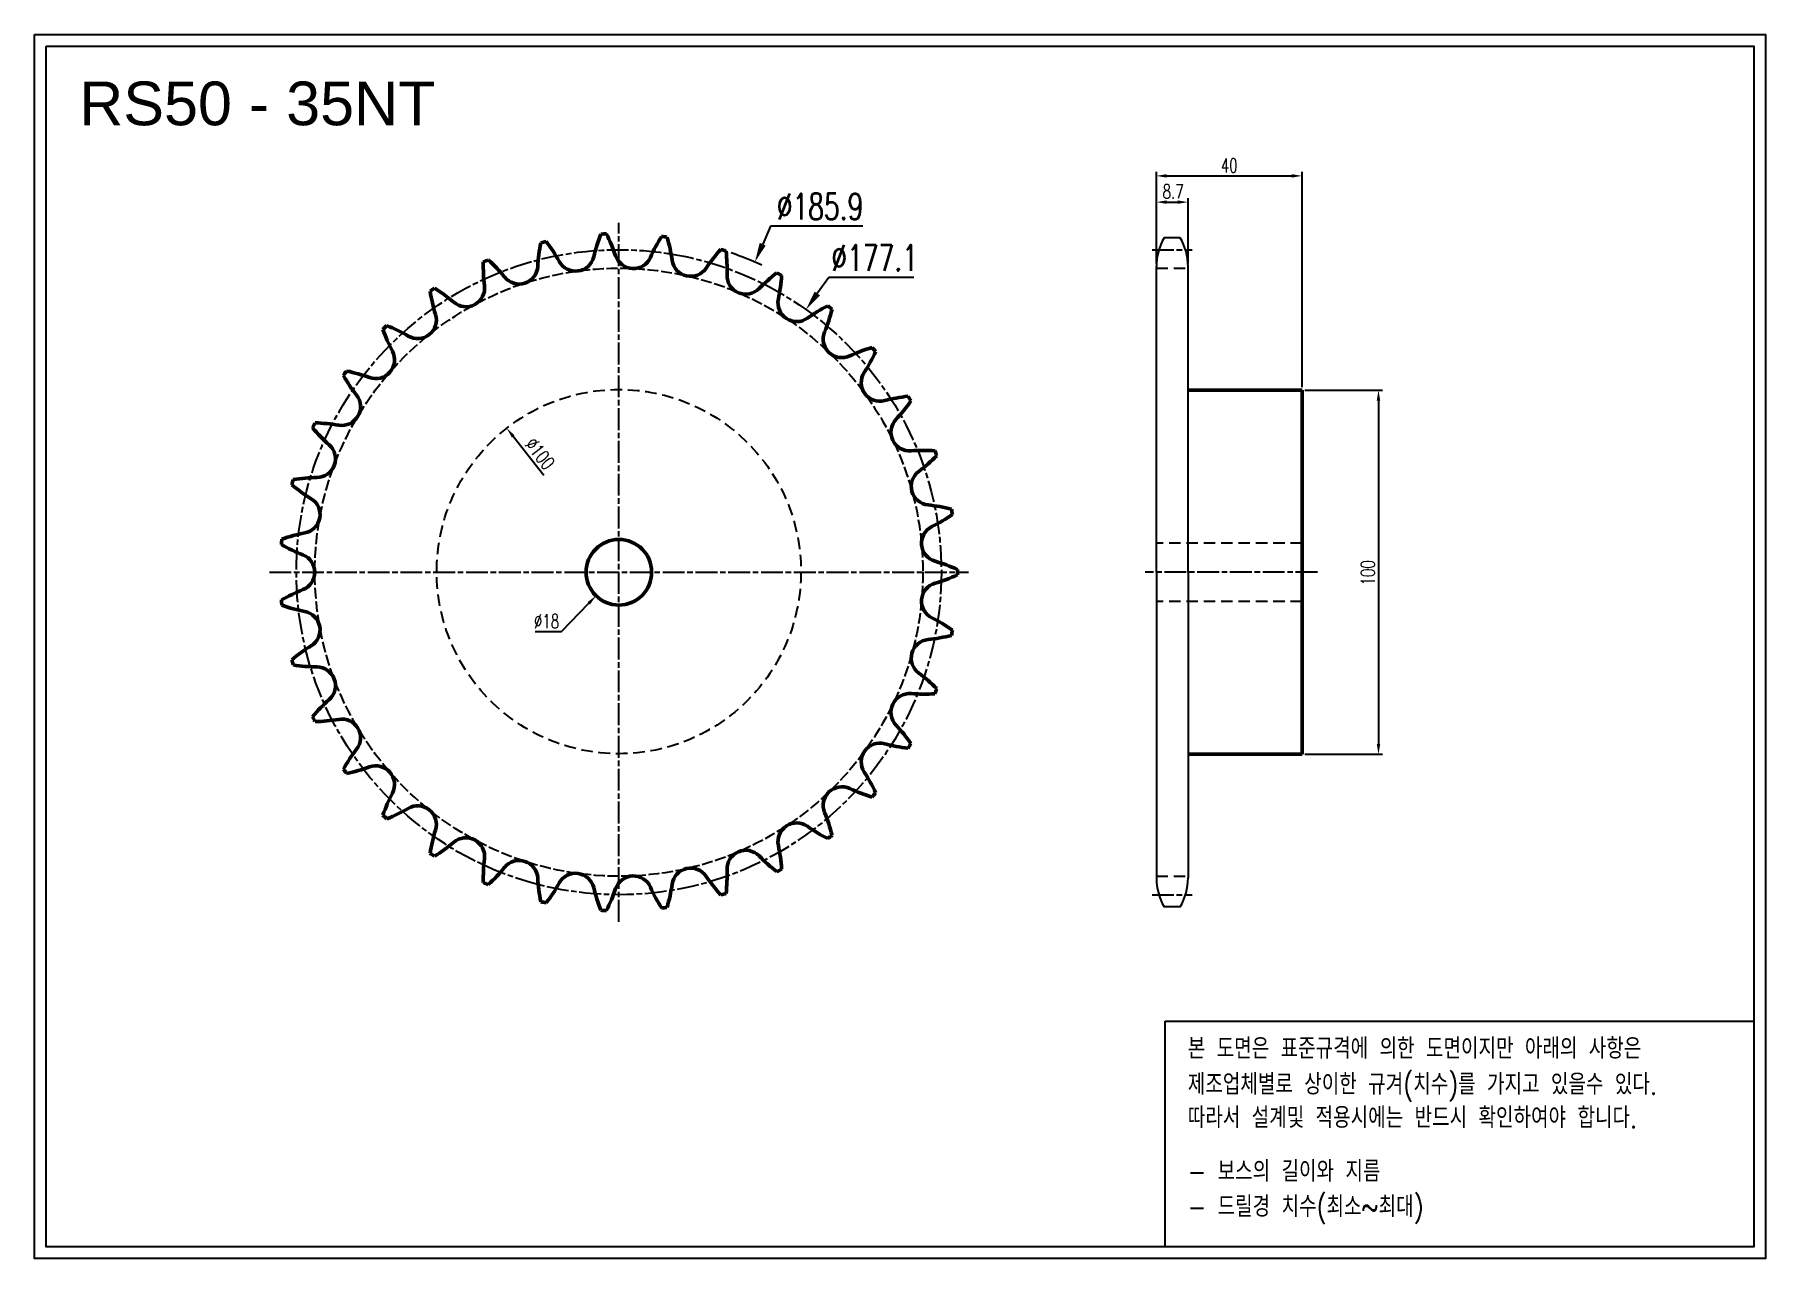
# Model space of a CAD drawing. Header units: millimetres. Extents: x 3288 to 3764, y 1098 to 1434.
import ezdxf

# ---------------------------------------------------------------- set-up
doc = ezdxf.new("R2010")
doc.units = ezdxf.units.MM
for name, pattern in [('AM_ISO02W050', [7.5, 6, -1.5]), ('AM_ISO02W050x2', [3.75, 3, -0.75]), ('AM_ISO08W050', [18, 12, -1.5, 3, -1.5]), ('AM_ISO08W050x2', [9, 6, -0.75, 1.5, -0.75]), ('HIDDEN', [9.525, 6.35, -3.175])]:
    doc.linetypes.add(name, pattern=pattern)
for name, color, linetype, lineweight in [('20', 7, 'Continuous', 50), ('21', 6, 'AM_ISO02W050', 25), ('22', 30, 'AM_ISO08W050', 25), ('VIS', 7, 'Continuous', 50)]:
    doc.layers.add(name, color=color, linetype=linetype, lineweight=lineweight)
doc.layers.add('HL', color=2, linetype='HIDDEN')
doc.layers.add('S-DIM', color=7, linetype='Continuous')
doc.styles.add('HAN', font='ROMANS.shx', dxfattribs={"width": 0.7, "bigfont": 'whgtxt.shx'})
doc.styles.add('HSG', font='SIMPLEX.shx', dxfattribs={"width": 0.7, "bigfont": 'HSG.shx'})
doc.styles.get("Standard").update_dxf_attribs({"font": 'arial.ttf'})
doc.dimstyles.new('APP16', dxfattribs={"dimscale": 3, "dimtxt": 2.4, "dimasz": 1.8, "dimexe": 0.7, "dimexo": 0.5, "dimgap": 0.6, "dimtad": 1, "dimtoh": 1, "dimdec": 1, "dimrnd": 0.01, "dimzin": 9, "dimdsep": 46, "dimtxsty": 'HSG', "dimcen": 0, "dimclrd": 1, "dimclre": 1, "dimclrt": 256, "dimazin": 2, "dimtp": 1, "dimtm": 1, "dimtfac": 0.5, "dimtdec": 1, "dimtofl": 0, "dimtmove": 0, "dimatfit": 3, "dimfxl": 0, "dimtvp": 1, "dimtolj": 2, "dimlwd": -1, "dimlwe": -1, "dimarcsym": 0})
doc.dimstyles.new('APP4', dxfattribs={"dimscale": 1.6, "dimtxt": 2.4, "dimasz": 1.8, "dimexe": 0.7, "dimexo": 0.5, "dimgap": 0.6, "dimtad": 1, "dimtoh": 1, "dimdec": 1, "dimrnd": 0.01, "dimzin": 9, "dimdsep": 46, "dimtxsty": 'HSG', "dimcen": 0, "dimclrd": 1, "dimclre": 1, "dimclrt": 256, "dimazin": 2, "dimtp": 1, "dimtm": 1, "dimtfac": 0.5, "dimtdec": 1, "dimtofl": 0, "dimtmove": 0, "dimatfit": 3, "dimfxl": 0, "dimtvp": 1, "dimtolj": 2, "dimlwd": -1, "dimlwe": -1, "dimarcsym": 0})

# ---------------------------------------------------------------- blocks, each defined once
blk = doc.blocks.new('*D1')
at = {"layer": 'Defpoints', "color": 0, "transparency": 16777216}
for p in [(3486.12, 1371.23), (3411.46, 1200.97)]:
    blk.add_point(p, dxfattribs=at)
at = {"layer": 'S-DIM', "color": 1, "transparency": 16777216}
for p, q in [((3490.46, 1381.12), (3488.29, 1376.17)), ((3515.78, 1381.12), (3490.46, 1381.12))]:
    blk.add_line(p, q, dxfattribs=at)
blk.add_arc((3448.79, 1286.1), 92.96, 65.0271, 70.6169, dxfattribs=at)
blk.add_solid([(3487.47, 1376.53), (3489.11, 1375.81), (3486.12, 1371.23)], dxfattribs=at)
at = {"layer": 'S-DIM', "transparency": 16777216, "insert": (3504.02, 1386.52), "char_height": 7.2, "attachment_point": 5, "style": 'HSG'}
blk.add_mtext('\\A2;∅185.9', dxfattribs=at)
blk = doc.blocks.new('*D2')
at = {"layer": 'Defpoints', "color": 0, "transparency": 16777216}
for p in [(3500.15, 1358.23), (3397.44, 1213.96)]:
    blk.add_point(p, dxfattribs=at)
at = {"layer": 'S-DIM', "color": 1, "transparency": 16777216}
for p, q in [((3506.41, 1367.03), (3503.28, 1362.63)), ((3529.81, 1367.03), (3506.41, 1367.03))]:
    blk.add_line(p, q, dxfattribs=at)
blk.add_solid([(3502.54, 1363.15), (3504.01, 1362.11), (3500.15, 1358.23)], dxfattribs=at)
at = {"layer": 'S-DIM', "transparency": 16777216, "insert": (3519.01, 1372.43), "char_height": 7.2, "attachment_point": 5, "style": 'HSG'}
blk.add_mtext('\\A2;∅177.1', dxfattribs=at)
blk = doc.blocks.new('*D3')
at = {"layer": 'Defpoints', "color": 0, "transparency": 16777216}
for p in [(3455.05, 1292.56), (3442.53, 1279.63)]:
    blk.add_point(p, dxfattribs=at)
at = {"layer": 'S-DIM', "color": 1, "transparency": 16777216}
for p, q in [((3433.03, 1269.82), (3440.53, 1277.56)), ((3425.8, 1269.82), (3433.03, 1269.82))]:
    blk.add_line(p, q, dxfattribs=at)
blk.add_solid([(3440.18, 1277.89), (3440.87, 1277.23), (3442.53, 1279.63)], dxfattribs=at)
at = {"layer": 'S-DIM', "transparency": 16777216, "insert": (3428.94, 1272.7), "char_height": 3.84, "attachment_point": 5, "style": 'HSG'}
blk.add_mtext('\\A2;∅18', dxfattribs=at)
blk = doc.blocks.new('*D4')
at = {"layer": 'Defpoints', "color": 0, "transparency": 16777216}
for p in [(3418, 1325.66), (3479.58, 1246.87)]:
    blk.add_point(p, dxfattribs=at)
at = {"layer": 'S-DIM', "color": 1, "transparency": 16777216}
blk.add_line((3428.17, 1312.65), (3419.77, 1323.39), dxfattribs=at)
blk.add_solid([(3420.15, 1323.69), (3419.4, 1323.1), (3418, 1325.66)], dxfattribs=at)
at = {"layer": 'S-DIM', "transparency": 16777216, "insert": (3427.13, 1318.66), "char_height": 3.84, "attachment_point": 5, "rotation": 308.0109, "style": 'HSG'}
blk.add_mtext('\\A2;∅100', dxfattribs=at)
blk = doc.blocks.new('*D5')
at = {"layer": 'Defpoints', "color": 0, "transparency": 16777216}
for p in [(3605.06, 1387.72), (3596.36, 1370.02), (3605.06, 1370.02)]:
    blk.add_point(p, dxfattribs=at)
at = {"layer": 'S-DIM', "color": 1, "transparency": 16777216}
for p, q in [((3596.36, 1370.82), (3596.36, 1388.84)), ((3599.24, 1387.72), (3602.18, 1387.72)), ((3605.06, 1370.82), (3605.06, 1388.84))]:
    blk.add_line(p, q, dxfattribs=at)
for points in [[(3599.24, 1388.2), (3599.24, 1387.24), (3596.36, 1387.72)], [(3602.18, 1388.2), (3602.18, 1387.24), (3605.06, 1387.72)]]:
    blk.add_solid(points, dxfattribs=at)
at = {"layer": 'S-DIM', "transparency": 16777216, "insert": (3600.97, 1390.6), "char_height": 3.84, "attachment_point": 5, "style": 'HSG'}
blk.add_mtext('\\A2;8.7', dxfattribs=at)
blk = doc.blocks.new('*D6')
at = {"layer": 'Defpoints', "color": 0, "transparency": 16777216}
for p in [(3636.36, 1394.92), (3596.36, 1370.02), (3636.36, 1336.1)]:
    blk.add_point(p, dxfattribs=at)
at = {"layer": 'S-DIM', "color": 1, "transparency": 16777216}
for p, q in [((3596.36, 1370.82), (3596.36, 1396.04)), ((3599.24, 1394.92), (3633.48, 1394.92)), ((3636.36, 1336.9), (3636.36, 1396.04))]:
    blk.add_line(p, q, dxfattribs=at)
for points in [[(3599.24, 1395.4), (3599.24, 1394.44), (3596.36, 1394.92)], [(3633.48, 1395.4), (3633.48, 1394.44), (3636.36, 1394.92)]]:
    blk.add_solid(points, dxfattribs=at)
at = {"layer": 'S-DIM', "transparency": 16777216, "insert": (3616.36, 1397.8), "char_height": 3.84, "attachment_point": 5, "style": 'HSG'}
blk.add_mtext('\\A2;40', dxfattribs=at)
blk = doc.blocks.new('*D7')
at = {"layer": 'Defpoints', "color": 0, "transparency": 16777216}
for p in [(3636.36, 1336.1), (3636.36, 1236.1), (3657.35, 1236.1)]:
    blk.add_point(p, dxfattribs=at)
at = {"layer": 'S-DIM', "color": 1, "transparency": 16777216}
for p, q in [((3637.16, 1336.1), (3658.47, 1336.1)), ((3657.35, 1333.22), (3657.35, 1238.98)), ((3637.16, 1236.1), (3658.47, 1236.1))]:
    blk.add_line(p, q, dxfattribs=at)
for points in [[(3656.87, 1333.22), (3657.83, 1333.22), (3657.35, 1336.1)], [(3656.87, 1238.98), (3657.83, 1238.98), (3657.35, 1236.1)]]:
    blk.add_solid(points, dxfattribs=at)
at = {"layer": 'S-DIM', "transparency": 16777216, "insert": (3654.47, 1285.93), "char_height": 3.84, "attachment_point": 5, "rotation": 90, "style": 'HSG'}
blk.add_mtext('\\A2;100', dxfattribs=at)

msp = doc.modelspace()

# ---------------------------------------------------------------- linework, layer by layer
for p, q in [((3602.94, 1377.95), (3598.49, 1377.95)), ((3596.36, 1286.1), (3596.36, 1370.02)), ((3605.06, 1286.1), (3605.06, 1370.02)), ((3596.36, 1286.1), (3596.36, 1202.17)), ((3605.06, 1286.1), (3605.06, 1202.17)), ((3602.94, 1194.24), (3598.49, 1194.24))]:
    msp.add_line(p, q)
for points in [[(3288.38, 1433.71), (3763.58, 1433.71), (3763.58, 1097.71), (3288.38, 1097.71)], [(3291.58, 1430.51), (3760.38, 1430.51), (3760.38, 1100.91), (3291.58, 1100.91)]]:
    msp.add_lwpolyline(points, close=True)
at = {"color": 6}
msp.add_lwpolyline([(3598.74, 1162.83), (3760.38, 1162.83), (3760.38, 1100.91), (3598.74, 1100.91)], close=True, dxfattribs=at)
for centre, start, end in [((3612.24, 1370.02), 150, 180), ((3589.19, 1370.02), 0, 30), ((3612.24, 1202.17), 180, 210), ((3589.19, 1202.17), 330, 0)]:
    msp.add_arc(centre, 15.87, start, end)
at = {"layer": '20'}
for centre, radius, start, end in [((3485.74, 1362.1), 45.11, 158.1124, 166.4286), ((3448.79, 1286.1), 92.96, 92.1129, 93.0299), ((3405.18, 1358.49), 45.11, 18.7143, 27.0305), ((3498.71, 1354.29), 45.11, 147.8266, 156.1429), ((3448.79, 1286.1), 92.96, 81.8272, 82.7442), ((3418.81, 1365.11), 45.11, 8.4286, 16.7448), ((3471.57, 1367.48), 45.11, 168.3981, 176.7143), ((3448.79, 1286.1), 92.96, 102.3986, 103.3156), ((3392.96, 1349.54), 45.11, 29, 37.3162), ((3510.09, 1344.28), 45.11, 137.5409, 145.8571), ((3448.79, 1286.1), 92.96, 71.5415, 72.4585), ((3433.4, 1369.19), 45.11, 358.1429, 6.4591), ((3456.67, 1370.24), 45.11, 178.6838, 187), ((3448.79, 1286.1), 92.96, 112.6844, 113.6014), ((3382.52, 1338.55), 45.11, 39.2857, 47.6019), ((3421.41, 1370.36), 5.13, 219.2857, 356.7143), ((3436.9, 1373.89), 5.13, 209, 346.4286), ((3452.77, 1374.61), 5.13, 198.7143, 336.1429), ((3468.51, 1372.47), 5.13, 188.4286, 325.8571), ((3448.79, 1286.1), 92.96, 122.9701, 123.8871), ((3374.22, 1325.87), 45.11, 49.5714, 57.8876), ((3406.81, 1364.12), 5.13, 229.5714, 7), ((3483.61, 1367.57), 5.13, 178.1429, 315.5714), ((3519.49, 1332.4), 45.11, 127.2552, 135.5714), ((3448.79, 1286.1), 92.96, 61.2558, 62.1728), ((3448.48, 1370.61), 45.11, 347.8571, 356.1734), ((3441.52, 1370.29), 45.11, 188.9695, 197.2857), ((3497.6, 1360.04), 5.13, 167.8571, 305.2857), ((3526.62, 1319.03), 45.11, 116.9695, 125.2857), ((3448.79, 1286.1), 92.96, 50.9701, 51.8871), ((3393.55, 1355.37), 5.13, 239.8571, 17.2857), ((3463.58, 1369.3), 45.11, 337.5714, 345.8876), ((3448.79, 1286.1), 92.96, 133.2558, 134.1728), ((3426.6, 1367.64), 45.11, 199.2552, 207.5714), ((3368.32, 1311.92), 45.11, 59.8571, 68.1734), ((3510.02, 1350.14), 5.13, 157.5714, 295), ((3382.07, 1344.39), 5.13, 250.1429, 27.5714), ((3531.25, 1304.6), 45.11, 106.6838, 115), ((3478.2, 1365.33), 45.11, 327.2857, 335.6019), ((3448.79, 1286.1), 92.96, 40.6844, 41.6014), ((3448.79, 1286.1), 92.96, 143.5415, 144.4585), ((3412.4, 1362.37), 45.11, 209.5409, 217.8571), ((3365, 1297.14), 45.11, 70.1429, 78.4591), ((3520.47, 1338.17), 5.13, 147.2857, 284.7143), ((3372.73, 1331.54), 5.13, 260.4286, 37.8571), ((3533.23, 1289.58), 45.11, 96.3981, 104.7143), ((3491.87, 1358.8), 45.11, 317, 325.3162), ((3448.79, 1286.1), 92.96, 30.3986, 31.3156), ((3448.79, 1286.1), 92.96, 153.8272, 154.7442), ((3364.38, 1282), 45.11, 80.4286, 88.7448), ((3528.62, 1324.54), 5.13, 137, 274.4286), ((3399.36, 1354.65), 45.11, 219.8266, 228.1429), ((3365.84, 1317.23), 5.13, 270.7143, 48.1429), ((3532.5, 1274.45), 45.11, 86.1124, 94.4286), ((3504.16, 1349.94), 45.11, 306.7143, 315.0305), ((3448.79, 1286.1), 92.96, 20.1129, 21.0299), ((3366.47, 1266.99), 45.11, 90.7143, 99.0305), ((3534.2, 1309.67), 5.13, 126.7143, 264.1429), ((3448.79, 1286.1), 92.96, 164.1129, 165.0299), ((3387.92, 1344.72), 45.11, 230.1124, 238.4286), ((3361.61, 1301.92), 5.13, 281, 58.4286), ((3529.07, 1259.69), 45.11, 75.8266, 84.1429), ((3448.79, 1286.1), 92.96, 9.8272, 10.7442), ((3537.03, 1294.04), 5.13, 116.4286, 253.8571), ((3514.67, 1339.03), 45.11, 296.4286, 304.7448), ((3448.79, 1286.1), 92.96, 174.3986, 175.3156), ((3378.43, 1332.91), 45.11, 240.3981, 248.7143), ((3371.2, 1252.6), 45.11, 101, 109.3162), ((3360.19, 1286.1), 5.13, 291.2857, 68.7143), ((3523.07, 1245.78), 45.11, 65.5409, 73.8571), ((3537.03, 1278.15), 5.13, 106.1429, 243.5714), ((3523.07, 1326.41), 45.11, 286.1429, 294.4591), ((3448.79, 1286.1), 92.96, 359.5415, 0.4585), ((3378.43, 1239.28), 45.11, 111.2857, 119.6019), ((3448.79, 1286.1), 92.96, 184.6844, 185.6014), ((3371.2, 1319.59), 45.11, 250.6838, 259), ((3361.61, 1270.28), 5.13, 301.5714, 79), ((3514.67, 1233.16), 45.11, 55.2552, 63.5714), ((3448.79, 1286.1), 92.96, 349.2558, 350.1728), ((3387.92, 1227.47), 45.11, 121.5714, 129.8876), ((3534.2, 1262.52), 5.13, 95.8571, 233.2857), ((3529.07, 1312.5), 45.11, 275.8571, 284.1734), ((3448.79, 1286.1), 92.96, 194.9701, 195.8871), ((3366.47, 1305.2), 45.11, 260.9695, 269.2857), ((3365.84, 1254.96), 5.13, 311.8571, 89.2857), ((3504.16, 1222.25), 45.11, 44.9695, 53.2857), ((3399.36, 1217.54), 45.11, 131.8571, 140.1734), ((3528.62, 1247.65), 5.13, 85.5714, 223), ((3532.5, 1297.74), 45.11, 265.5714, 273.8876), ((3448.79, 1286.1), 92.96, 338.9701, 339.8871), ((3448.79, 1286.1), 92.96, 205.2558, 206.1728), ((3364.38, 1290.19), 45.11, 271.2552, 279.5714), ((3372.73, 1240.65), 5.13, 322.1429, 99.5714), ((3491.87, 1213.39), 45.11, 34.6838, 43), ((3412.4, 1209.82), 45.11, 142.1429, 150.4591), ((3520.47, 1234.02), 5.13, 75.2857, 212.7143), ((3533.23, 1282.61), 45.11, 255.2857, 263.6019), ((3448.79, 1286.1), 92.96, 328.6844, 329.6014), ((3448.79, 1286.1), 92.96, 215.5415, 216.4585), ((3365, 1275.06), 45.11, 281.5409, 289.8571), ((3382.07, 1227.8), 5.13, 332.4286, 109.8571), ((3478.2, 1206.86), 45.11, 24.3981, 32.7143), ((3510.02, 1222.06), 5.13, 65, 202.4286), ((3531.25, 1267.59), 45.11, 245, 253.3162), ((3426.6, 1204.55), 45.11, 152.4286, 160.7448), ((3393.55, 1216.83), 5.13, 342.7143, 120.1429), ((3448.79, 1286.1), 92.96, 318.3986, 319.3156), ((3448.79, 1286.1), 92.96, 225.8272, 226.7442), ((3368.32, 1260.27), 45.11, 291.8266, 300.1429), ((3497.6, 1212.15), 5.13, 54.7143, 192.1429), ((3463.58, 1202.89), 45.11, 14.1124, 22.4286), ((3441.52, 1201.9), 45.11, 162.7143, 171.0305), ((3374.22, 1246.32), 45.11, 302.1124, 310.4286), ((3406.81, 1208.07), 5.13, 353, 130.4286), ((3526.62, 1253.16), 45.11, 234.7143, 243.0305), ((3448.79, 1286.1), 92.96, 308.1129, 309.0299), ((3448.79, 1286.1), 92.96, 236.1129, 237.0299), ((3456.67, 1201.95), 45.11, 173, 181.3162), ((3483.61, 1204.63), 5.13, 44.4286, 181.8571), ((3519.49, 1239.8), 45.11, 224.4286, 232.7448), ((3448.48, 1201.58), 45.11, 3.8266, 12.1429), ((3382.52, 1233.64), 45.11, 312.3981, 320.7143), ((3421.41, 1201.83), 5.13, 3.2857, 140.7143), ((3436.9, 1198.3), 5.13, 13.5714, 151), ((3452.77, 1197.58), 5.13, 23.8571, 161.2857), ((3468.51, 1199.72), 5.13, 34.1429, 171.5714), ((3510.09, 1227.92), 45.11, 214.1429, 222.4591), ((3433.4, 1203), 45.11, 353.5409, 1.8571), ((3448.79, 1286.1), 92.96, 297.8272, 298.7442), ((3448.79, 1286.1), 92.96, 246.3986, 247.3156), ((3471.57, 1204.71), 45.11, 183.2857, 191.6019), ((3392.96, 1222.65), 45.11, 322.6838, 331), ((3485.74, 1210.09), 45.11, 193.5714, 201.8876), ((3405.18, 1213.7), 45.11, 332.9695, 341.2857), ((3498.71, 1217.91), 45.11, 203.8571, 212.1734), ((3418.81, 1207.08), 45.11, 343.2552, 351.5714), ((3448.79, 1286.1), 92.96, 287.5415, 288.4585), ((3448.79, 1286.1), 92.96, 256.6844, 257.6014), ((3448.79, 1286.1), 92.96, 266.9701, 267.8871), ((3448.79, 1286.1), 92.96, 277.2558, 278.1728)]:
    msp.add_arc(centre, radius, start, end, dxfattribs=at)
at = {"layer": '21', "linetype": 'AM_ISO02W050x2'}
msp.add_circle((3448.79, 1286.1), 83.47, dxfattribs=at)
at = {"layer": '22', "linetype": 'AM_ISO08W050x2'}
for p, q in [((3448.79, 1190.14), (3448.79, 1382.05)), ((3595.18, 1374.64), (3606.24, 1374.64)), ((3352.83, 1286.1), (3544.75, 1286.1)), ((3640.58, 1286.1), (3593.33, 1286.1)), ((3595.18, 1197.55), (3606.24, 1197.55))]:
    msp.add_line(p, q, dxfattribs=at)
msp.add_circle((3448.79, 1286.1), 88.55, dxfattribs=at)
at = {"layer": 'HL', "ltscale": 0.5}
for p, q in [((3596.36, 1369.56), (3605.06, 1369.56)), ((3636.36, 1294.1), (3596.36, 1294.1)), ((3636.36, 1278.1), (3596.36, 1278.1)), ((3596.36, 1202.63), (3605.06, 1202.63))]:
    msp.add_line(p, q, dxfattribs=at)
msp.add_circle((3448.79, 1286.27), 50, dxfattribs=at)
at = {"layer": 'VIS'}
for p, q in [((3636.36, 1336.1), (3605.06, 1336.1)), ((3636.36, 1336.1), (3636.36, 1236.1)), ((3636.36, 1236.1), (3605.06, 1236.1))]:
    msp.add_line(p, q, dxfattribs=at)
msp.add_circle((3448.79, 1286.1), 9, dxfattribs=at)

# ---------------------------------------------------------------- texts
msp.add_text('RS50 - 35NT', height=12).set_placement((3300.62, 1408.82))
at = {"color": 6, "style": 'HAN', "width": 0.8}
for s, p in [('본 도면은 표준규격에 의한 도면이지만 아래의 사항은', (3604.99, 1152.51)), ('제조업체별로 상이한 규겨(치수)를 가지고 있을수 있다.', (3604.99, 1142.66)), ('따라서 설계및 적용시에는 반드시 확인하여야 합니다.', (3604.99, 1133.51)), ('- 보스의 길이와 지름', (3604.99, 1118.78)), ('- 드릴경 치수(최소~최대)', (3604.99, 1109.1))]:
    msp.add_text(s, height=5.6833, dxfattribs=at).set_placement(p)

# ---------------------------------------------------------------- dimensions: what is measured, and where the dimension line sits
at = {"layer": 'S-DIM', "color": 3}
dim = msp.add_linear_dim(base=(3636.36, 1394.92), p1=(3596.36, 1370.02), p2=(3636.36, 1336.1), dimstyle='APP4', dxfattribs=at)
dim.commit()
dim.dimension.update_dxf_attribs({"geometry": '*D6', "text_midpoint": (3616.36, 1397.8)})
dim = msp.add_linear_dim(base=(3605.06, 1387.72), p1=(3596.36, 1370.02), p2=(3605.06, 1370.02), dimstyle='APP4', dxfattribs=at)
dim.commit()
dim.dimension.update_dxf_attribs({"geometry": '*D5', "text_midpoint": (3600.97, 1387.72), "dimtype": 128})
for p1, p2, picture, middle in [((3411.46, 1200.97), (3486.12, 1371.23), '*D1', (3504.02, 1386.52)), ((3397.44, 1213.96), (3500.15, 1358.23), '*D2', (3519.01, 1372.43))]:
    dim = msp.add_diameter_dim_2p(p1=p1, p2=p2, dimstyle='APP16', dxfattribs=at)
    dim.commit()
    dim.dimension.update_dxf_attribs({"geometry": picture, "text_midpoint": middle})
dim = msp.add_linear_dim(base=(3657.35, 1236.1), p1=(3636.36, 1336.1), p2=(3636.36, 1236.1), angle=90, dimstyle='APP4', dxfattribs=at)
dim.commit()
dim.dimension.update_dxf_attribs({"geometry": '*D7', "text_midpoint": (3657.35, 1285.93), "dimtype": 128})
for p1, p2, picture, middle in [((3479.58, 1246.87), (3418, 1325.66), '*D4', (3424.86, 1316.89)), ((3455.05, 1292.56), (3442.53, 1279.63), '*D3', (3428.94, 1269.82))]:
    dim = msp.add_diameter_dim_2p(p1=p1, p2=p2, dimstyle='APP4', dxfattribs=at)
    dim.commit()
    dim.dimension.update_dxf_attribs({"geometry": picture, "text_midpoint": middle, "dimtype": 131})

doc.saveas('drawing.dxf')
